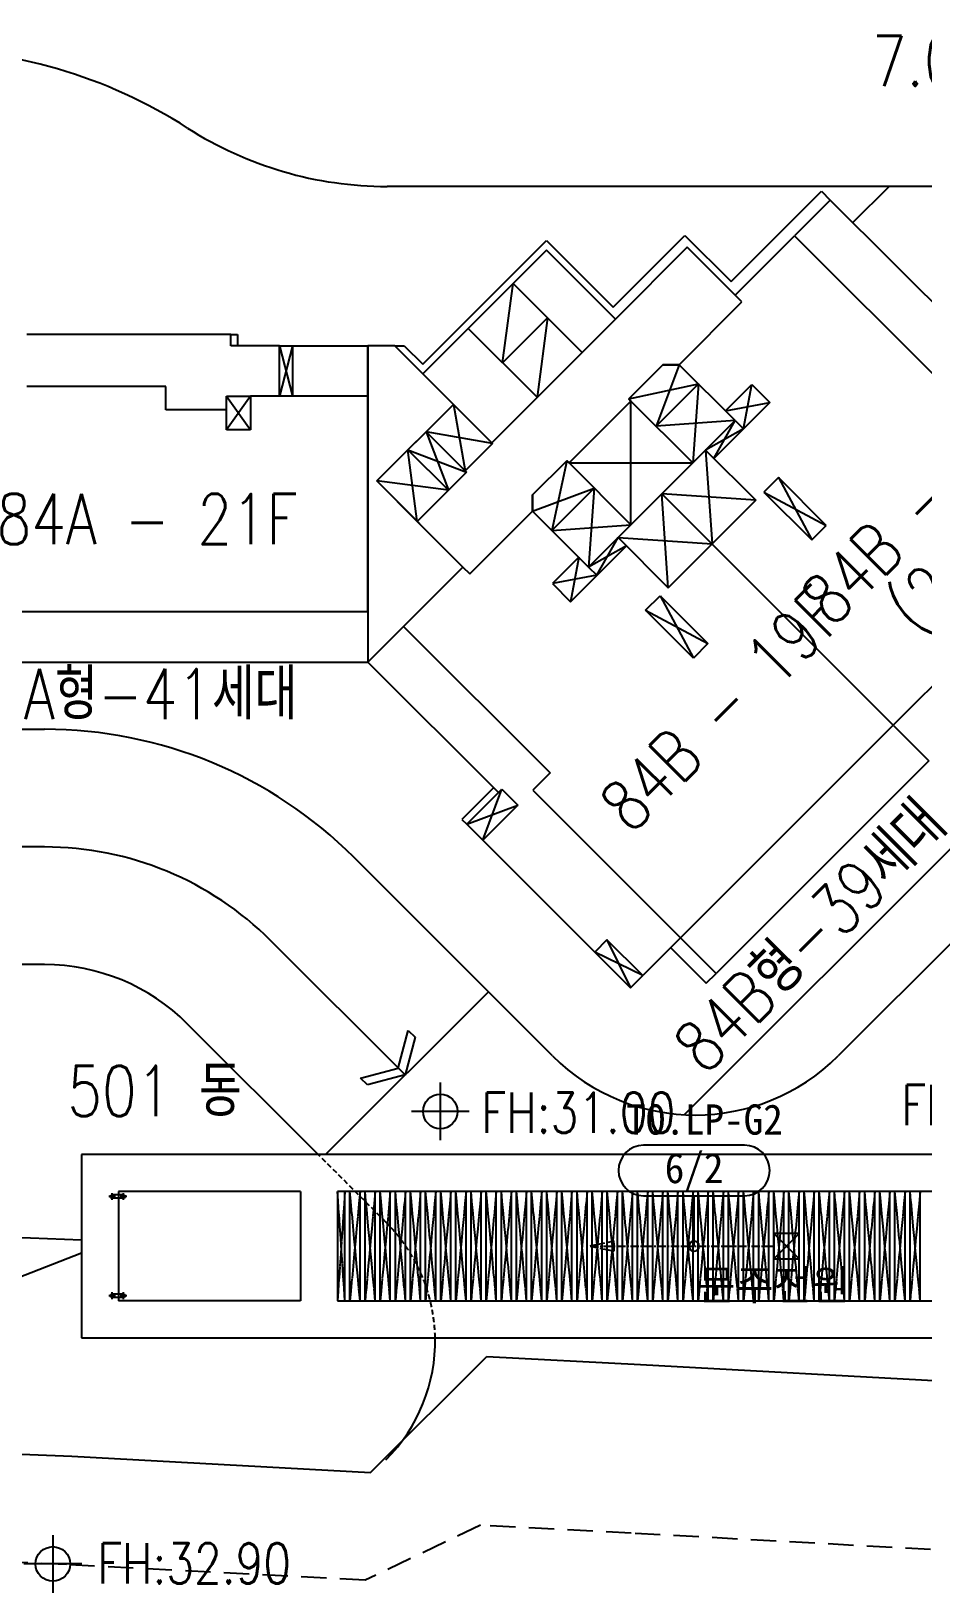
# Model space of a CAD drawing. Header units: millimetres. Extents: x 1145859089 to 1147511753, y -1047484727 to -1047247487.
# Drawn here: x 1145948528 to 1145975026, y -1047454606 to -1047408153 of the extents above; entities that cross this region are included whole.
import ezdxf
from ezdxf.enums import TextEntityAlignment as Align
from ezdxf.xclip import XClip

# ---------------------------------------------------------------- set-up
doc = ezdxf.new("R2010")
doc.units = ezdxf.units.MM
doc.header["$LTSCALE"] = 100
doc.header["$MEASUREMENT"] = 0
doc.header["$XCLIPFRAME"] = 2
for name, pattern in [('CENTERX2', [4, 2.5, -0.5, 0.5, -0.5]), ('단지배치도$0$CENTER', [31, 30, -0.5, 0, -0.5]), ('단지배치도$0$HID', [2.3, 1.5, -0.8])]:
    doc.linetypes.add(name, pattern=pattern)
doc.layers.get('0').update_dxf_attribs({"linetype": 'CONTINUOUS'})
for name, color, linetype in [('0-BLOCK', 2, 'CONTINUOUS'), ('L-지중매입', 3, 'CENTERX2'), ('TEXT', 7, 'CONTINUOUS'), ('TEXT-기호', 2, 'CONTINUOUS'), ('XREF', 135, 'CONTINUOUS'), ('단지배치도$0$S240910', 33, 'CONTINUOUS'), ('단지배치도$0$W240910', 135, 'CONTINUOUS')]:
    doc.layers.add(name, color=color, linetype=linetype)
doc.styles.add('단지배치도$0$WS1', font='romans.shx', dxfattribs={"width": 0.8, "bigfont": 'whgtxt.shx'})
doc.styles.add('돋움체', font='DotumChe.ttf')

# ---------------------------------------------------------------- blocks, each defined once
blk = doc.blocks.new('단지배치도$0$zw$9902')
at = {"layer": '단지배치도$0$W240910'}
for p, q in [((45751, -41400, 0), (20965, -41400, 0)), ((31188, -44229, 0), (33875, -41542, 0)), ((34136, -41804, 0), (33075, -42865, 0)), ((33875, -41542, 0), (34136, -41804, 0)), ((38018, -45686, 0), (34136, -41804, 0)), ((34808, -42476, 0), (35884, -41400, 0)), ((22023, -46690, 0), (25700, -43013, 0)), ((25700, -43013, 0), (27680, -44993, 0)), ((27680, -44993, 0), (29816, -42857, 0)), ((29816, -42857, 0), (31188, -44229, 0)), ((31308, -44632, 0), (33075, -42865, 0)), ((33075, -42865, 0), (37435, -47224, 0)), ((25700, -43296, 0), (22023, -46973, 0)), ((27751, -45346, 0), (25700, -43296, 0)), ((29886, -43211, 0), (27751, -45346, 0)), ((31308, -44632, 0), (29886, -43211, 0)), ((24399, -46648, 0), (24710, -44286, 0)), ((24710, -44286, 0), (26761, -46336, 0)), ((29646, -46704, 0), (31513, -44837, 0)), ((29646, -46704, 0), (31513, -44837, 0)), ((31513, -44837, 0), (31308, -44632, 0)), ((31513, -44837, 0), (31308, -44632, 0)), ((27751, -45346, 0), (24074, -49023, 0)), ((24074, -49023, 0), (27751, -45346, 0)), ((25736, -45311, 0), (24399, -46648, 0)), ((25736, -45311, 0), (25425, -47673, 0)), ((16320, -45810, 0), (10260, -45810, 0)), ((16320, -46140, 0), (16320, -45810, 0)), ((16320, -45810, 0), (16520, -45810, 0)), ((16520, -45810, 0), (16520, -46140, 0)), ((23374, -45622, 0), (25425, -47673, 0)), ((17765, -46140, 0), (16320, -46140, 0)), ((17765, -47640, 0), (17765, -46140, 0)), ((17765, -46140, 0), (18155, -46140, 0)), ((18155, -46140, 0), (17765, -47640, 0)), ((17765, -46140, 0), (18155, -47640, 0)), ((18155, -46140, 0), (18155, -47640, 0)), ((18155, -46140, 0), (20390, -46140, 0)), ((21191, -46140, 0), (20390, -46140, 0)), ((20390, -46140, 0), (20390, -55550, 0)), ((20390, -47640, 0), (20390, -46140, 0)), ((22023, -46973, 0), (21191, -46140, 0)), ((21191, -46140, 0), (21473, -46140, 0)), ((21473, -46140, 0), (22023, -46690, 0)), ((29165, -46704, 0), (28147, -47722, 0)), ((28147, -47722, 0), (29165, -46704, 0)), ((29646, -46704, 0), (28960, -48536, 0)), ((29646, -46704, 0), (29165, -46704, 0)), ((29165, -46704, 0), (29646, -46704, 0)), ((31308, -48366, 0), (29646, -46704, 0)), ((31308, -48366, 0), (29646, -46704, 0)), ((14390, -47350, 0), (10260, -47350, 0)), ((14390, -48050, 0), (14390, -47350, 0)), ((22023, -46973, 0), (22936, -47885, 0)), ((22936, -47885, 0), (22023, -46973, 0)), ((28147, -47722, 0), (30219, -47277, 0)), ((30219, -47277, 0), (28960, -48536, 0)), ((51742, -47066, 0), (29793, -69015)), ((30219, -47277, 0), (30049, -49624, 0)), ((31018, -48076, 0), (31803, -47291, 0)), ((31555, -48613, 0), (31803, -47291, 0)), ((31803, -47291, 0), (32340, -47828, 0)), ((16195, -48640, 0), (16195, -47640, 0)), ((16195, -47640, 0), (16900, -47640, 0)), ((16900, -47640, 0), (16195, -48640, 0)), ((16195, -47640, 0), (16900, -48640, 0)), ((16900, -47640, 0), (16900, -48640, 0)), ((20390, -47640, 0), (16900, -47640, 0)), ((16900, -47640, 0), (16900, -48640, 0)), ((18155, -47640, 0), (17765, -47640, 0)), ((20390, -54050, 0), (20390, -47640, 0)), ((28211, -47786, 0), (26372, -49624, 0)), ((26372, -49624, 0), (28211, -47786, 0)), ((28147, -47722, 0), (28211, -47786, 0)), ((28211, -47786, 0), (28147, -47722, 0)), ((28211, -47786, 0), (30049, -49624, 0)), ((30049, -49624, 0), (28211, -47786, 0)), ((28211, -51463, 0), (28211, -47786, 0)), ((32340, -47828, 0), (30678, -49490, 0)), ((31018, -48076, 0), (32340, -47828, 0)), ((16195, -48050, 0), (14390, -48050, 0)), ((16195, -48640, 0), (16195, -48050, 0)), ((20659, -50162, 0), (22936, -47885, 0)), ((22936, -47885, 0), (22122, -48698, 0)), ((22936, -47885, 0), (24074, -49023, 0)), ((24102, -49052, 0), (22936, -47885, 0)), ((22936, -47885, 0), (23289, -49865, 0)), ((16900, -48640, 0), (16195, -48640, 0)), ((16900, -48640, 0), (16195, -48640, 0)), ((22122, -48698, 0), (21585, -49236, 0)), ((22122, -48698, 0), (23289, -49865, 0)), ((24102, -49052, 0), (22122, -48698, 0)), ((23324, -49900, 0), (22122, -48698, 0)), ((22122, -48698, 0), (22787, -50438, 0)), ((31308, -48366, 0), (28960, -48536, 0)), ((29130, -50544, 0), (31308, -48366, 0)), ((30049, -49624, 0), (31308, -48366, 0)), ((31555, -48613, 0), (30431, -49243, 0)), ((30678, -49490, 0), (31308, -48366, 0)), ((31308, -48366, 0), (31555, -48613, 0)), ((21585, -49236, 0), (20659, -50162, 0)), ((22787, -50438, 0), (21585, -49236, 0)), ((21585, -49236, 0), (22787, -50438, 0)), ((21861, -51364, 0), (21585, -49236, 0)), ((21585, -49236, 0), (23324, -49900, 0)), ((24102, -49052, 0), (23289, -49865, 0)), ((23289, -49865, 0), (24102, -49052, 0)), ((24074, -49023, 0), (24102, -49052, 0)), ((26308, -49561, 0), (25290, -50579, 0)), ((25290, -50579, 0), (26308, -49561, 0)), ((26308, -49561, 0), (25863, -51633, 0)), ((26372, -49624, 0), (26308, -49561, 0)), ((26308, -49561, 0), (26372, -49624, 0)), ((26372, -49624, 0), (28211, -51463, 0)), ((28211, -51463, 0), (26372, -49624, 0)), ((26372, -49624, 0), (30049, -49624, 0)), ((28211, -51463, 0), (30049, -49624, 0)), ((30431, -49243, 0), (31923, -50735, 0)), ((30431, -49243, 0), (30622, -52036, 0)), ((30678, -49490, 0), (30431, -49243, 0)), ((23218, -52722, 0), (20659, -50162, 0)), ((20659, -50162, 0), (21861, -51364, 0)), ((22787, -50438, 0), (20659, -50162, 0)), ((23324, -49900, 0), (21861, -51364, 0)), ((22787, -50438, 0), (23324, -49900, 0)), ((23289, -49865, 0), (23324, -49900, 0)), ((32595, -50063, 0), (32163, -50494, 0)), ((34016, -51484, 0), (32595, -50063, 0)), ((32595, -50063, 0), (33585, -51915, 0)), ((21861, -51364, 0), (22787, -50438, 0)), ((25290, -51060, 0), (27122, -50374, 0)), ((25290, -50579, 0), (25290, -51060, 0)), ((25290, -51060, 0), (25290, -50579, 0)), ((27122, -50374, 0), (25863, -51633, 0)), ((27122, -50374, 0), (26952, -52722, 0)), ((29130, -50544, 0), (26952, -52722, 0)), ((36010, -57424, 0), (29130, -50544, 0)), ((31923, -50735, 0), (29130, -50544, 0)), ((36010, -57424, 0), (29130, -50544, 0)), ((29321, -53337, 0), (29130, -50544, 0)), ((32163, -50494, 0), (33585, -51915, 0)), ((32163, -50494, 0), (34016, -51484, 0)), ((23423, -52927, 0), (25290, -51060, 0)), ((25290, -51060, 0), (23423, -52927, 0)), ((25290, -51060, 0), (26952, -52722, 0)), ((26952, -52722, 0), (25290, -51060, 0)), ((31923, -50735, 0), (30622, -52036, 0)), ((42339, -51095, 0), (36010, -57424, 0)), ((21861, -51364, 0), (23218, -52722, 0)), ((25863, -51633, 0), (28211, -51463, 0)), ((26952, -52722, 0), (28211, -51463, 0)), ((33585, -51915, 0), (34016, -51484, 0)), ((27199, -52969, 0), (27829, -51845, 0)), ((27829, -51845, 0), (29321, -53337, 0)), ((27829, -51845, 0), (30622, -52036, 0)), ((28076, -52092, 0), (27829, -51845, 0)), ((49994, -51643, 0), (34370, -67267)), ((26662, -52432, 0), (25877, -53217, 0)), ((26415, -53754, 0), (28076, -52092, 0)), ((26662, -52432, 0), (26415, -53754, 0)), ((28076, -52092, 0), (26952, -52722, 0)), ((29321, -53337, 0), (30622, -52036, 0)), ((20390, -55550, 0), (23218, -52722, 0)), ((23218, -52722, 0), (21451, -54489, 0)), ((23218, -52722, 0), (23423, -52927, 0)), ((23423, -52927, 0), (23218, -52722, 0)), ((26952, -52722, 0), (27199, -52969, 0)), ((27199, -52969, 0), (25877, -53217, 0)), ((25877, -53217, 0), (26415, -53754, 0)), ((28649, -54009, 0), (29080, -53577, 0)), ((29080, -53577, 0), (30502, -54998, 0)), ((29080, -53577, 0), (30070, -55430, 0)), ((5360, -54050, 0), (20390, -54050, 0)), ((20390, -54050, 0), (20390, -55550, 0)), ((30070, -55430, 0), (28649, -54009, 0)), ((28649, -54009, 0), (30502, -54998, 0)), ((20390, -55550, 0), (21451, -54489, 0)), ((21451, -54489, 0), (25810, -58849, 0)), ((30502, -54998, 0), (30070, -55430, 0)), ((5360, -55550, 0), (20390, -55550, 0)), ((24272, -59432, 0), (20390, -55550, 0)), ((-6040, -57550, 0), (10783, -57550, 0)), ((29681, -63752, 0), (36010, -57424, 0)), ((36010, -57424, 0), (37071, -58484, 0)), ((37071, -58484, 0), (30742, -64813, 0)), ((25810, -58849, 0), (25294, -59365, 0)), ((24131, -59291, 0), (23190, -60231, 0)), ((23332, -60372, 0), (24378, -59326, 0)), ((23809, -60850, 0), (24378, -59326, 0)), ((24378, -59326, 0), (24855, -59803, 0)), ((25294, -59365, 0), (29681, -63752, 0)), ((23332, -60372, 0), (24855, -59803, 0)), ((24855, -59803, 0), (23809, -60850, 0)), ((23190, -60231, 0), (23332, -60372, 0)), ((23809, -60850, 0), (23332, -60372, 0)), ((27136, -64177, 0), (23809, -60850, 0)), ((10783, -61050), (5360, -61050)), ((25884, -67267, 0), (19975, -61357)), ((21499, -67831, 0), (17500, -63832)), ((27500, -63813, 0), (27136, -64177, 0)), ((28561, -64873, 0), (27500, -63813, 0)), ((27500, -63813, 0), (28196, -65237, 0)), ((29681, -63752, 0), (28561, -64873, 0)), ((29391, -64042, 0), (30452, -65103, 0)), ((29681, -63752, 0), (30742, -64813, 0)), ((10783, -64550), (-6040, -64550)), ((27136, -64177, 0), (28196, -65237, 0)), ((28561, -64873, 0), (27136, -64177, 0)), ((28196, -65237, 0), (28561, -64873, 0)), ((30452, -65103, 0), (30742, -64813, 0)), ((23974, -65356, 0), (19131, -70199, 0)), ((18917, -70199), (15025, -66307)), ((21295, -67627, 0), (21594, -66509, 0)), ((21798, -66713, 0), (21499, -67831, 0)), ((21594, -66509, 0), (21798, -66713, 0)), ((20177, -67927, 0), (21295, -67627, 0)), ((20381, -68131, 0), (20177, -67927, 0)), ((21499, -67831, 0), (20381, -68131, 0)), ((22546, -68060), (22546, -69774)), ((23403, -68917), (21688, -68917)), ((47630, -70199), (11880, -70199)), ((11880, -70199), (11880, -75649)), ((12890, -71449), (12690, -71449)), ((12790, -71549), (12790, -71349)), ((12980, -71399), (12790, -71399)), ((12980, -71499), (12790, -71499)), ((12980, -71299), (12980, -74549)), ((18390, -71299), (12980, -71299)), ((13130, -71399), (12980, -71399)), ((13130, -71499), (12980, -71499)), ((13230, -71449), (13030, -71449)), ((13130, -71549), (13130, -71349)), ((18390, -71299), (18390, -74549)), ((19490, -71299), (19490, -74549)), ((46180, -71299), (19490, -71299)), ((19710, -74549), (19710, -71299)), ((19860, -74549), (19860, -71299)), ((20160, -74549), (20160, -71299)), ((20310, -74549), (20310, -71299)), ((20610, -74549), (20610, -71299)), ((20760, -74549), (20760, -71299)), ((21060, -74549), (21060, -71299)), ((21210, -74549), (21210, -71299)), ((21510, -74549), (21510, -71299)), ((21660, -74549), (21660, -71299)), ((21960, -74549), (21960, -71299)), ((22110, -74549), (22110, -71299)), ((22410, -74549), (22410, -71299)), ((22560, -74549), (22560, -71299)), ((22860, -74549), (22860, -71299)), ((23010, -74549), (23010, -71299)), ((23310, -74549), (23310, -71299)), ((23460, -74549), (23460, -71299)), ((23760, -74549), (23760, -71299)), ((23910, -74549), (23910, -71299)), ((24210, -74549), (24210, -71299)), ((24360, -74549), (24360, -71299)), ((24660, -74549), (24660, -71299)), ((24810, -74549), (24810, -71299)), ((25110, -74549), (25110, -71299)), ((25260, -74549), (25260, -71299)), ((25560, -74549), (25560, -71299)), ((25710, -74549), (25710, -71299)), ((26010, -74549), (26010, -71299)), ((26160, -74549), (26160, -71299)), ((26460, -74549), (26460, -71299)), ((26610, -74549), (26610, -71299)), ((26910, -74549), (26910, -71299)), ((27060, -74549), (27060, -71299)), ((27360, -74549), (27360, -71299)), ((27510, -74549), (27510, -71299)), ((27810, -74549), (27810, -71299)), ((27960, -74549), (27960, -71299)), ((28260, -74549), (28260, -71299)), ((28410, -74549), (28410, -71299)), ((28710, -74549), (28710, -71299)), ((28860, -74549), (28860, -71299)), ((29160, -74549), (29160, -71299)), ((29310, -74549), (29310, -71299)), ((29610, -74549), (29610, -71299)), ((29760, -74549), (29760, -71299)), ((30060, -74549), (30060, -71299)), ((30210, -74549), (30210, -71299)), ((30510, -74549), (30510, -71299)), ((30660, -74549), (30660, -71299)), ((30960, -74549), (30960, -71299)), ((31110, -74549), (31110, -71299)), ((31410, -74549), (31410, -71299)), ((31560, -74549), (31560, -71299)), ((31860, -74549), (31860, -71299)), ((32010, -74549), (32010, -71299)), ((32310, -74549), (32310, -71299)), ((32460, -74549), (32460, -71299)), ((32760, -74549), (32760, -71299)), ((32910, -74549), (32910, -71299)), ((33210, -74549), (33210, -71299)), ((33360, -74549), (33360, -71299)), ((33660, -74549), (33660, -71299)), ((33810, -74549), (33810, -71299)), ((34110, -74549), (34110, -71299)), ((34260, -74549), (34260, -71299)), ((34560, -74549), (34560, -71299)), ((34710, -74549), (34710, -71299)), ((35010, -74549), (35010, -71299)), ((35160, -74549), (35160, -71299)), ((35460, -74549), (35460, -71299)), ((35610, -74549), (35610, -71299)), ((35910, -74549), (35910, -71299)), ((36060, -74549), (36060, -71299)), ((36360, -74549), (36360, -71299)), ((36510, -74549), (36510, -71299)), ((36810, -74549), (36810, -71299)), ((8202, -72594), (11880, -72742)), ((11880, -73136), (8122, -74593)), ((12790, -74499), (12790, -74299)), ((13130, -74499), (13130, -74299)), ((12890, -74399), (12690, -74399)), ((12980, -74349), (12790, -74349)), ((12980, -74449), (12790, -74449)), ((13130, -74349), (12980, -74349)), ((13130, -74449), (12980, -74449)), ((18390, -74549), (12980, -74549)), ((13230, -74399), (13030, -74399)), ((19490, -74549), (46180, -74549)), ((11880, -75649), (47630, -75649)), ((20474, -79654), (23926, -76203)), ((23926, -76203), (28497, -76441)), ((28497, -76441), (51186, -77684)), ((164, -78741), (11597, -79173)), ((11597, -79173), (20474, -79654)), ((11029, -81522), (11029, -83237)), ((11886, -82379), (10171, -82379))]:
    blk.add_line(p, q, dxfattribs=at)
at = {"layer": '단지배치도$0$W240910', "linetype": '단지배치도$0$HID'}
blk.add_line((20929, -72211, 0), (18917, -70199), dxfattribs=at)
at = {"layer": '단지배치도$0$W240910', "linetype": '단지배치도$0$CENTER', "ltscale": 0.12}
for p, q in [((19710, -74549), (19490, -71299)), ((19710, -71299), (19490, -74549)), ((20160, -74549), (19860, -71299)), ((20160, -71299), (19860, -74549)), ((20610, -74549), (20310, -71299)), ((20610, -71299), (20310, -74549)), ((21060, -74549), (20760, -71299)), ((21060, -71299), (20760, -74549)), ((21510, -74549), (21210, -71299)), ((21510, -71299), (21210, -74549)), ((21960, -74549), (21660, -71299)), ((21960, -71299), (21660, -74549)), ((22410, -74549), (22110, -71299)), ((22410, -71299), (22110, -74549)), ((22860, -74549), (22560, -71299)), ((22860, -71299), (22560, -74549)), ((23310, -74549), (23010, -71299)), ((23310, -71299), (23010, -74549)), ((23760, -74549), (23460, -71299)), ((23760, -71299), (23460, -74549)), ((24210, -74549), (23910, -71299)), ((24210, -71299), (23910, -74549)), ((24660, -74549), (24360, -71299)), ((24660, -71299), (24360, -74549)), ((25110, -74549), (24810, -71299)), ((25110, -71299), (24810, -74549)), ((25560, -74549), (25260, -71299)), ((25560, -71299), (25260, -74549)), ((26010, -74549), (25710, -71299)), ((26010, -71299), (25710, -74549)), ((26460, -74549), (26160, -71299)), ((26460, -71299), (26160, -74549)), ((26910, -74549), (26610, -71299)), ((26910, -71299), (26610, -74549)), ((27360, -74549), (27060, -71299)), ((27360, -71299), (27060, -74549)), ((27810, -74549), (27510, -71299)), ((27810, -71299), (27510, -74549)), ((28260, -74549), (27960, -71299)), ((28260, -71299), (27960, -74549)), ((28710, -74549), (28410, -71299)), ((28710, -71299), (28410, -74549)), ((29160, -74549), (28860, -71299)), ((29160, -71299), (28860, -74549)), ((29610, -74549), (29310, -71299)), ((29610, -71299), (29310, -74549)), ((30060, -74549), (29760, -71299)), ((30060, -71299), (29760, -74549)), ((30510, -74549), (30210, -71299)), ((30510, -71299), (30210, -74549)), ((30960, -74549), (30660, -71299)), ((30960, -71299), (30660, -74549)), ((31410, -74549), (31110, -71299)), ((31410, -71299), (31110, -74549)), ((31860, -74549), (31560, -71299)), ((31860, -71299), (31560, -74549)), ((32310, -74549), (32010, -71299)), ((32310, -71299), (32010, -74549)), ((32760, -74549), (32460, -71299)), ((32760, -71299), (32460, -74549)), ((33210, -74549), (32910, -71299)), ((33210, -71299), (32910, -74549)), ((33660, -74549), (33360, -71299)), ((33660, -71299), (33360, -74549)), ((34110, -74549), (33810, -71299)), ((34110, -71299), (33810, -74549)), ((34560, -74549), (34260, -71299)), ((34560, -71299), (34260, -74549)), ((35010, -74549), (34710, -71299)), ((35010, -71299), (34710, -74549)), ((35460, -74549), (35160, -71299)), ((35460, -71299), (35160, -74549)), ((35910, -74549), (35610, -71299)), ((35910, -71299), (35610, -74549)), ((36360, -74549), (36060, -71299)), ((36360, -71299), (36060, -74549)), ((36810, -74549), (36510, -71299)), ((36810, -71299), (36510, -74549))]:
    blk.add_line(p, q, dxfattribs=at)
at = {"layer": '단지배치도$0$W240910', "linetype": '단지배치도$0$HID', "ltscale": 5}
for p, q in [((23738, -81227), (20310, -82865)), ((28223, -81465), (23738, -81227)), ((50900, -82704), (28223, -81465)), ((11432, -82397), (-566, -81861)), ((20310, -82865), (11432, -82397))]:
    blk.add_line(p, q, dxfattribs=at)
at = {"layer": '단지배치도$0$W240910'}
for centre, radius in [((22546, -68917), 514), ((12790, -71449), 50), ((13130, -71449), 50), ((12790, -74399), 50), ((13130, -74399), 50), ((11029, -82379), 514)]:
    blk.add_circle(centre, radius, dxfattribs=at)
for centre, radius, start, end in [((6951, -52300, 0), 15000, 57.3847, 90), ((20965, -30400, 0), 11000, 237.3847, 270), ((10783, -70550), 13000, 45.0008, 90), ((10783, -70550), 9500, 45.0008, 90), ((10783, -70550), 6000, 45.0008, 90), ((30127, -63024, 0), 6000, 225.0008, 315), ((17393, -75746, 0), 5000, 315.0008, 1.1091)]:
    blk.add_arc(centre, radius, start, end, dxfattribs=at)
at = {"layer": '단지배치도$0$W240910', "linetype": '단지배치도$0$HID'}
blk.add_arc((17393, -75746, 0), 5000, 1.1091, 45.0008, dxfattribs=at)
at = {"layer": '단지배치도$0$S240910', "style": '단지배치도$0$WS1', "width": 0.8}
for s, height, p in [('7.0M 단지내도로', 1500, (35376, -38416)), ('84A - 21F', 1500, (9358, -52047, 0)), ('501 동', 1500, (11463, -69058)), ('FH:30.00', 1200, (36244, -69329)), ('FH:31.00', 1200, (23768, -69555)), ('FH:32.90', 1200, (12346, -82962))]:
    blk.add_text(s, height=height, dxfattribs=at).set_placement(p)
for s, rotation, p in [('84B - 21F', 45, (34202, -54550, 0)), ('(20F)', 45, (36763, -54821, 0)), ('84B - 19F', 45, (28225, -60694, 0)), ('84A형-41세대', 0, (8112, -57252, 0)), ('84B형-39세대', 45, (30423, -67862, 0))]:
    blk.add_text(s, height=1500, rotation=rotation, dxfattribs=at).set_placement(p)
blk = doc.blocks.new('단지배치도')
blk.add_blockref('단지배치도$0$zw$9902', (141034, 142437))
blk = doc.blocks.new('A$C2857778D')
at = {"layer": '0-BLOCK'}
for p, q in [((-750, 750), (750, -750)), ((750, 750), (-750, -750))]:
    blk.add_line(p, q, dxfattribs=at)
blk.add_lwpolyline([(750, 750), (-750, 750), (-750, -750), (750, -750)], close=True, dxfattribs=at)
blk = doc.blocks.new('E기호표시')
at = {"layer": 'TEXT-기호', "color": 6}
blk.add_line((0.5, 0.5), (0.5, 5.5), dxfattribs=at)
blk.add_circle((0.5, 0.5), 0.5, dxfattribs=at)
blk.add_circle((0.5, 0.5), 0.5, dxfattribs=at)

msp = doc.modelspace()

# ---------------------------------------------------------------- linework, layer by layer
at = {"layer": 'L-지중매입'}
msp.add_line((1145965138.220203, -1047444293.661843, 0), (1145970601.271977, -1047444293.661843, 0), dxfattribs=at)
at = {"layer": 'L-지중매입', "elevation": 0}
msp.add_lwpolyline([(1145965858.220144, -1047444149.668581), (1145965138.220203, -1047444293.661843), (1145965858.220262, -1047444437.655105)], close=True, dxfattribs=at)
at = {"layer": 'TEXT-기호', "color": 6, "elevation": 0}
msp.add_lwpolyline([(1145969729.74609, -1047441293.661843), (1145966729.74609, -1047441293.661843, 1), (1145966729.74609, -1047442793.661843), (1145969729.74609, -1047442793.661843, 1)], format="xyb", close=True, dxfattribs=at)

# ---------------------------------------------------------------- block references
at = {"layer": '0-BLOCK', "xscale": 0.4999999999999999, "yscale": 0.4999999999999999, "zscale": 0.4999999999999999}
msp.add_blockref('A$C2857778D', (1145970976.271977, -1047444293.661843, 0), dxfattribs=at)
at = {"layer": 'TEXT-기호', "linetype": 'Continuous', "ltscale": 2, "xscale": -300, "yscale": 300, "zscale": 300, "rotation": 359.9999999999999}
msp.add_blockref('E기호표시', (1145968379.751211, -1047444443.663499, 0), dxfattribs=at)
at = {"layer": 'XREF'}
ref = msp.add_blockref('단지배치도', (1145797106.633357, -1047513806.462535), dxfattribs=at)
XClip(ref).set_block_clipping_path([(72982.4064819524, 34919.7593965302), (360382.4067475507, 255319.7593436702)])

# ---------------------------------------------------------------- texts
at = {"layer": 'TEXT', "style": '돋움체'}
msp.add_text('TO.LP-G2', height=900, dxfattribs=at).set_placement((1145968539.329344, -1047440527.562036), align=Align.MIDDLE)
msp.add_text('문주전원', height=900, dxfattribs=at).set_placement((1145968333.929471, -1047445447.360181), align=Align.MIDDLE_LEFT)
at = {"layer": 'TEXT-기호', "color": 6, "style": '돋움체'}
msp.add_text('6/2', height=900, dxfattribs=at).set_placement((1145968229.74609, -1047442043.661843, 0), align=Align.MIDDLE)

doc.saveas('drawing.dxf')
